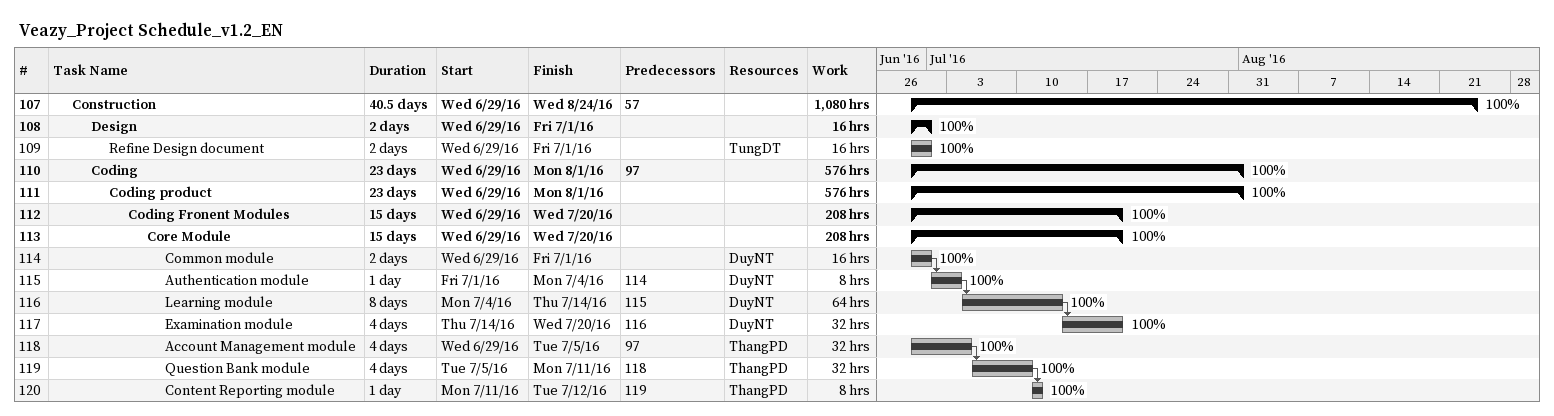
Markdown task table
Veazy_Project Schedule_v1.2_EN

| ID | Level | Task | Duration | Start | Finish | Predecessors | Resources | % complete | Work (h) |
|---|---|---|---|---|---|---|---|---|---|
| 107 | 2 | **Construction** | 40.5d | 2016-06-29 | 2016-08-24 | 57 |  | 100 | 1080 |
| 108 | 3 | **Design** | 2d | 2016-06-29 | 2016-07-01 |  |  | 100 | 16 |
| 109 | 4 | Refine Design document | 2d | 2016-06-29 | 2016-07-01 |  | TungDT | 100 | 16 |
| 110 | 3 | **Coding** | 23d | 2016-06-29 | 2016-08-01 | 97 |  | 100 | 576 |
| 111 | 4 | **Coding product** | 23d | 2016-06-29 | 2016-08-01 |  |  | 100 | 576 |
| 112 | 5 | **Coding Fronent Modules** | 15d | 2016-06-29 | 2016-07-20 |  |  | 100 | 208 |
| 113 | 6 | **Core Module** | 15d | 2016-06-29 | 2016-07-20 |  |  | 100 | 208 |
| 114 | 7 | Common module | 2d | 2016-06-29 | 2016-07-01 |  | DuyNT | 100 | 16 |
| 115 | 7 | Authentication module | 1d | 2016-07-01 | 2016-07-04 | 114 | DuyNT | 100 | 8 |
| 116 | 7 | Learning module | 8d | 2016-07-04 | 2016-07-14 | 115 | DuyNT | 100 | 64 |
| 117 | 7 | Examination module | 4d | 2016-07-14 | 2016-07-20 | 116 | DuyNT | 100 | 32 |
| 118 | 7 | Account Management module | 4d | 2016-06-29 | 2016-07-05 | 97 | ThangPD | 100 | 32 |
| 119 | 7 | Question Bank module | 4d | 2016-07-05 | 2016-07-11 | 118 | ThangPD | 100 | 32 |
| 120 | 7 | Content Reporting module | 1d | 2016-07-11 | 2016-07-12 | 119 | ThangPD | 100 | 8 |
